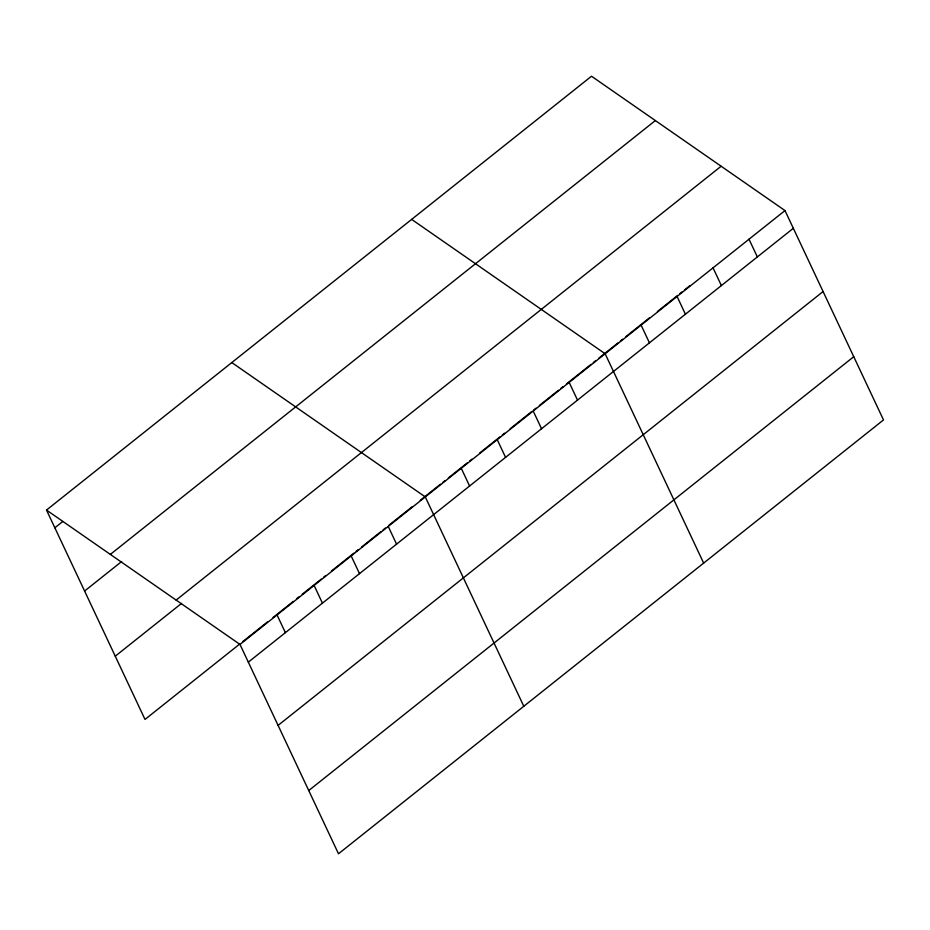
<?xml version="1.0" encoding="UTF-8"?>
<svg xmlns="http://www.w3.org/2000/svg" width="930" height="930" viewBox="0 0 930 930"><rect width="100%" height="100%" fill="white"/><g stroke="black" fill="none" stroke-linecap="round" stroke-linejoin="round"><path stroke-width="1.4" d="M46.5 510.07L591.503 76.225L784.99 210.575L883.5 419.93L338.497 853.775L239.987 644.432L46.5 510.07L145.01 719.425L239.347 644.327M54.847 527.798L62.705 521.532M110.345 554.408L655.348 120.563M84.595 591.027L121.656 561.534M176.13 600.083L721.134 166.238M115.262 656.185L181.513 603.442M242.718 641.642L267.422 621.972M273.036 617.508L293.252 601.419M296.624 598.734L298.867 596.944M302.238 594.258L321.327 579.065M323.582 577.274L325.825 575.484M331.44 571.02L353.923 553.118M356.167 551.327L358.422 549.537M361.793 546.863L380.893 531.646M383.148 529.856L385.392 528.066M388.763 525.38L412.374 506.594M420.244 500.328L440.471 484.216M442.726 482.426L444.97 480.647M448.341 477.962L467.453 462.745M469.697 460.954L471.952 459.164M479.81 452.898L500.049 436.798M502.293 435.007L504.548 433.217M510.163 428.742L531.518 411.746M533.774 409.956L536.017 408.165M539.388 405.48L558.5 390.263M560.744 388.473L562.999 386.682M566.37 383.997L591.096 364.316M593.352 362.526L595.595 360.735M598.967 358.05L618.078 342.845M620.322 341.054L622.577 339.264M625.948 336.579L649.547 317.781M657.417 311.527L677.656 295.415M679.9 293.624L682.143 291.834M684.399 290.044L690.014 285.568M239.987 644.432L784.99 210.575M248.322 662.148L793.325 228.303M278.082 725.388L823.085 291.543M308.737 790.547L853.74 356.702M411.653 219.387L605.139 353.749L703.65 563.103M231.803 362.561L425.289 496.922L523.799 706.277M749.01 239.219L757.357 256.936M713.043 267.852L721.389 285.58M677.075 296.484L685.422 314.212M641.107 325.116L649.442 342.845M569.16 382.381L577.507 400.109M533.192 411.014L541.539 428.742M497.225 439.646L505.571 457.374M461.257 468.29L469.592 486.006M388.228 526.415L396.564 544.143M351.168 555.919L359.503 573.647M314.108 585.423L322.443 603.152M277.047 614.928L285.382 632.656"/></g></svg>
